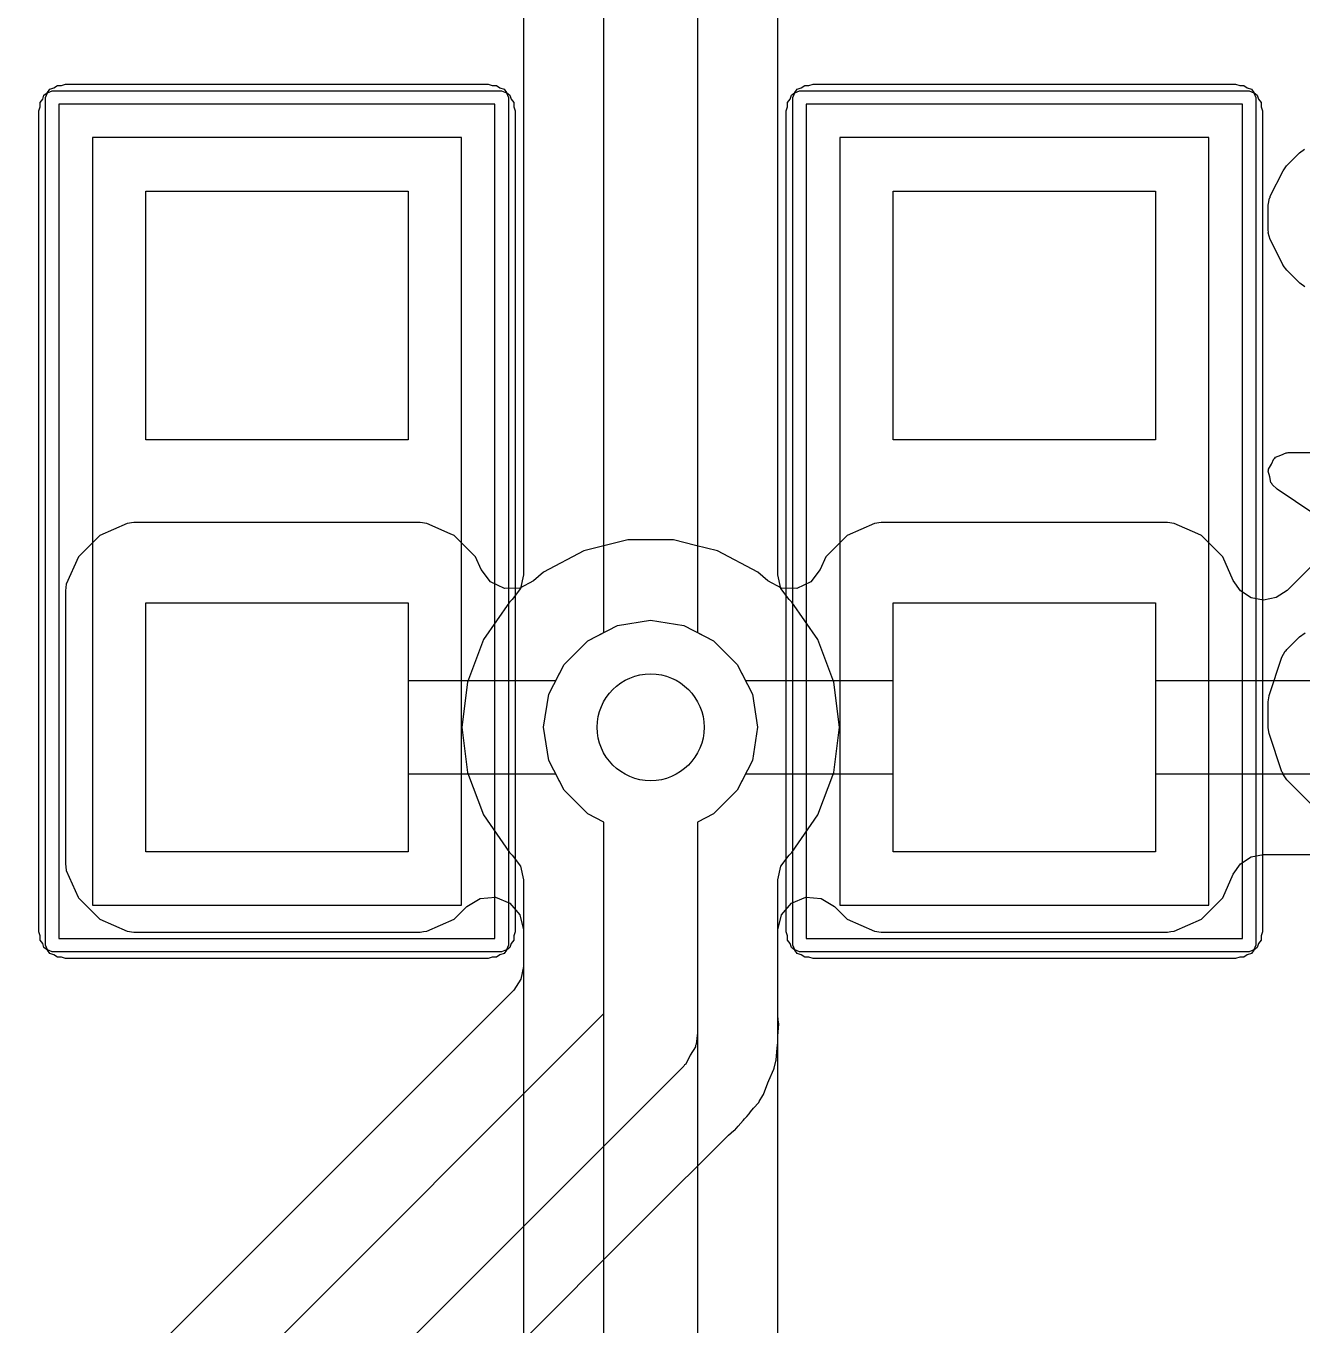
# Model space of a CAD drawing. Extents: x 2.76 to 4.68, y -4.29 to -3.
# Drawn here: x 3.1081 to 3.2959, y -4.013 to -3.8218 of the extents above; entities that cross this region are included whole.
import ezdxf

# ---------------------------------------------------------------- set-up
doc = ezdxf.new("R2010")
doc.units = 0
doc.header["$MEASUREMENT"] = 0
doc.layers.add('BLACK', color=7, linetype='CONTINUOUS')

msp = doc.modelspace()

# ---------------------------------------------------------------- linework, layer by layer
at = {"layer": 'BLACK', "linetype": 'CONTINUOUS'}
for p, q in [((3.19311, -3.91105), (3.19311, -3.56895)), ((3.20689, -3.56895), (3.20689, -3.91105)), ((3.18128, -3.5786), (3.18128, -3.90254)), ((3.21872, -3.90254), (3.21872, -3.81439)), ((3.1133, -3.83051), (3.1139, -3.83031)), ((3.1139, -3.83031), (3.1761, -3.83031)), ((3.1761, -3.83031), (3.1767, -3.83051)), ((3.2233, -3.83051), (3.2239, -3.83031)), ((3.2239, -3.83031), (3.2861, -3.83031)), ((3.2861, -3.83031), (3.2867, -3.83051)), ((3.11052, -3.83253), (3.11071, -3.83194)), ((3.11071, -3.83194), (3.11122, -3.83157)), ((3.11094, -3.83228), (3.11123, -3.83159)), ((3.11094, -3.95709), (3.11094, -3.83228)), ((3.11122, -3.83157), (3.11158, -3.83107)), ((3.11123, -3.83159), (3.11193, -3.8313)), ((3.11158, -3.83107), (3.11218, -3.83087)), ((3.11193, -3.8313), (3.17807, -3.8313)), ((3.11218, -3.83087), (3.11268, -3.83051)), ((3.11268, -3.83051), (3.1133, -3.83051)), ((3.1767, -3.83051), (3.17732, -3.83051)), ((3.17732, -3.83051), (3.17782, -3.83087)), ((3.17782, -3.83087), (3.17842, -3.83107)), ((3.17807, -3.8313), (3.17877, -3.83159)), ((3.17842, -3.83107), (3.17878, -3.83157)), ((3.17877, -3.83159), (3.17906, -3.83228)), ((3.17878, -3.83157), (3.17929, -3.83194)), ((3.17906, -3.83228), (3.17906, -3.95709)), ((3.17929, -3.83194), (3.17948, -3.83253)), ((3.22052, -3.83253), (3.22071, -3.83194)), ((3.22071, -3.83194), (3.22122, -3.83157)), ((3.22094, -3.83228), (3.22123, -3.83159)), ((3.22094, -3.95709), (3.22094, -3.83228)), ((3.22122, -3.83157), (3.22158, -3.83107)), ((3.22123, -3.83159), (3.22193, -3.8313)), ((3.22158, -3.83107), (3.22218, -3.83087)), ((3.22193, -3.8313), (3.28807, -3.8313)), ((3.22218, -3.83087), (3.22268, -3.83051)), ((3.22268, -3.83051), (3.2233, -3.83051)), ((3.2867, -3.83051), (3.28732, -3.83051)), ((3.28732, -3.83051), (3.28782, -3.83087)), ((3.28782, -3.83087), (3.28842, -3.83107)), ((3.28807, -3.8313), (3.28877, -3.83159)), ((3.28842, -3.83107), (3.28878, -3.83157)), ((3.28877, -3.83159), (3.28906, -3.83228)), ((3.28878, -3.83157), (3.28929, -3.83194)), ((3.28906, -3.83228), (3.28906, -3.95709)), ((3.28929, -3.83194), (3.28948, -3.83253)), ((3.10996, -3.83425), (3.11015, -3.83366)), ((3.10996, -3.95512), (3.10996, -3.83425)), ((3.11015, -3.83304), (3.11052, -3.83253)), ((3.11015, -3.83366), (3.11015, -3.83304)), ((3.11291, -3.83327), (3.11291, -3.9561)), ((3.17709, -3.83327), (3.11291, -3.83327)), ((3.17709, -3.9561), (3.17709, -3.83327)), ((3.17948, -3.83253), (3.17985, -3.83304)), ((3.17985, -3.83304), (3.17985, -3.83366)), ((3.17985, -3.83366), (3.18004, -3.83425)), ((3.18004, -3.83425), (3.18004, -3.95512)), ((3.21996, -3.83425), (3.22015, -3.83366)), ((3.21996, -3.95512), (3.21996, -3.83425)), ((3.22015, -3.83304), (3.22052, -3.83253)), ((3.22015, -3.83366), (3.22015, -3.83304)), ((3.22291, -3.83327), (3.22291, -3.9561)), ((3.28709, -3.83327), (3.22291, -3.83327)), ((3.28709, -3.9561), (3.28709, -3.83327)), ((3.28948, -3.83253), (3.28985, -3.83304)), ((3.28985, -3.83304), (3.28985, -3.83366)), ((3.28985, -3.83366), (3.29004, -3.83425)), ((3.29004, -3.83425), (3.29004, -3.95512)), ((3.11783, -3.83819), (3.11783, -3.95118)), ((3.17217, -3.83819), (3.11783, -3.83819)), ((3.17217, -3.95118), (3.17217, -3.83819)), ((3.22783, -3.83819), (3.22783, -3.95118)), ((3.28217, -3.83819), (3.22783, -3.83819)), ((3.28217, -3.95118), (3.28217, -3.83819)), ((3.2955, -3.84042), (3.29623, -3.83991)), ((3.29363, -3.8423), (3.2955, -3.84042)), ((3.2912, -3.84681), (3.29308, -3.84306)), ((3.29308, -3.84306), (3.2936, -3.84235)), ((3.2936, -3.84235), (3.29363, -3.8423)), ((3.12571, -3.88268), (3.12571, -3.84606)), ((3.12571, -3.84606), (3.16429, -3.84606)), ((3.12571, -3.88268), (3.12571, -3.84606)), ((3.12571, -3.84606), (3.16429, -3.84606)), ((3.16429, -3.84606), (3.16429, -3.88268)), ((3.16429, -3.84606), (3.16429, -3.88268)), ((3.23571, -3.88268), (3.23571, -3.84606)), ((3.23571, -3.84606), (3.27429, -3.84606)), ((3.23571, -3.88268), (3.23571, -3.84606)), ((3.23571, -3.84606), (3.27429, -3.84606)), ((3.27429, -3.84606), (3.27429, -3.88268)), ((3.27429, -3.84606), (3.27429, -3.88268)), ((3.29089, -3.84813), (3.29107, -3.84712)), ((3.29107, -3.84712), (3.29118, -3.84699)), ((3.29118, -3.84699), (3.2912, -3.84681)), ((3.29089, -3.85188), (3.29089, -3.84813)), ((3.29095, -3.85205), (3.29089, -3.85188)), ((3.29091, -3.85222), (3.29095, -3.85205)), ((3.2912, -3.8532), (3.29091, -3.85222)), ((3.29308, -3.85695), (3.2912, -3.8532)), ((3.29312, -3.857), (3.29308, -3.85695)), ((3.29363, -3.85772), (3.29312, -3.857)), ((3.2955, -3.85959), (3.29363, -3.85772)), ((3.29556, -3.85962), (3.2955, -3.85959)), ((3.29627, -3.86015), (3.29556, -3.85962)), ((3.31684, -3.88169), (3.29368, -3.90485)), ((3.16429, -3.88268), (3.12571, -3.88268)), ((3.16429, -3.88268), (3.12571, -3.88268)), ((3.27429, -3.88268), (3.23571, -3.88268)), ((3.27429, -3.88268), (3.23571, -3.88268)), ((3.29136, -3.88625), (3.29171, -3.88546)), ((3.29171, -3.88546), (3.29186, -3.88539)), ((3.29186, -3.88539), (3.29195, -3.88524)), ((3.29195, -3.88524), (3.29275, -3.88495)), ((3.29275, -3.88495), (3.29352, -3.88457)), ((3.29352, -3.88457), (3.29368, -3.88461)), ((3.29368, -3.88461), (3.29384, -3.88455)), ((3.29384, -3.88455), (3.33026, -3.88455)), ((3.2909, -3.88731), (3.29096, -3.88716)), ((3.29114, -3.88814), (3.2909, -3.88731)), ((3.29094, -3.88699), (3.29136, -3.88625)), ((3.29096, -3.88716), (3.29094, -3.88699)), ((3.29129, -3.88898), (3.29114, -3.88814)), ((3.29142, -3.88909), (3.29129, -3.88898)), ((3.29146, -3.88925), (3.29142, -3.88909)), ((3.29221, -3.88996), (3.29146, -3.88925)), ((3.29759, -3.89355), (3.29221, -3.88996)), ((3.12295, -3.89498), (3.11891, -3.89676)), ((3.12394, -3.89486), (3.12295, -3.89498)), ((3.16606, -3.89486), (3.12394, -3.89486)), ((3.16705, -3.89498), (3.16606, -3.89486)), ((3.16606, -3.89486), (3.16606, -3.89486)), ((3.17052, -3.89651), (3.16705, -3.89498)), ((3.23295, -3.89498), (3.22891, -3.89676)), ((3.23394, -3.89486), (3.23295, -3.89498)), ((3.27606, -3.89486), (3.23394, -3.89486)), ((3.27705, -3.89498), (3.27606, -3.89486)), ((3.27606, -3.89486), (3.27606, -3.89486)), ((3.28052, -3.89651), (3.27705, -3.89498)), ((3.11891, -3.89676), (3.11578, -3.89989)), ((3.17109, -3.89676), (3.17052, -3.89651)), ((3.17422, -3.89989), (3.17109, -3.89676)), ((3.19665, -3.89742), (3.19448, -3.89796)), ((3.20335, -3.89742), (3.19665, -3.89742)), ((3.2066, -3.89822), (3.20335, -3.89742)), ((3.22891, -3.89676), (3.22578, -3.89989)), ((3.28109, -3.89676), (3.28052, -3.89651)), ((3.28422, -3.89989), (3.28109, -3.89676)), ((3.19015, -3.89902), (3.18422, -3.90214)), ((3.19448, -3.89796), (3.19015, -3.89902)), ((3.20985, -3.89902), (3.2066, -3.89822)), ((3.21578, -3.90214), (3.20985, -3.89902)), ((3.11578, -3.89989), (3.11399, -3.90394)), ((3.17424, -3.89992), (3.17422, -3.89989)), ((3.17422, -3.89989), (3.17422, -3.89989)), ((3.17422, -3.89989), (3.17422, -3.89989)), ((3.17504, -3.90176), (3.17424, -3.89992)), ((3.22578, -3.89989), (3.22496, -3.90176)), ((3.28576, -3.90337), (3.28422, -3.89989)), ((3.28422, -3.89989), (3.28422, -3.89989)), ((3.28422, -3.89989), (3.28422, -3.89989)), ((3.17642, -3.90357), (3.17504, -3.90176)), ((3.18128, -3.90254), (3.18085, -3.90455)), ((3.18422, -3.90214), (3.18275, -3.90344)), ((3.21725, -3.90344), (3.21578, -3.90214)), ((3.21578, -3.90214), (3.21578, -3.90214)), ((3.21578, -3.90214), (3.21578, -3.90214)), ((3.21915, -3.90455), (3.21872, -3.90254)), ((3.22496, -3.90176), (3.22358, -3.90357)), ((3.11399, -3.90394), (3.11388, -3.90493)), ((3.11388, -3.90493), (3.11388, -3.94507)), ((3.17847, -3.90455), (3.17642, -3.90357)), ((3.18074, -3.90451), (3.17847, -3.90455)), ((3.18085, -3.90455), (3.17963, -3.9062)), ((3.18275, -3.90344), (3.18074, -3.90451)), ((3.21926, -3.90451), (3.21725, -3.90344)), ((3.22037, -3.9062), (3.21915, -3.90455)), ((3.22153, -3.90455), (3.21926, -3.90451)), ((3.22358, -3.90357), (3.22153, -3.90455)), ((3.28682, -3.9049), (3.28576, -3.90337)), ((3.28839, -3.90592), (3.28682, -3.9049)), ((3.29368, -3.90485), (3.29209, -3.90591)), ((3.12571, -3.94331), (3.12571, -3.90669)), ((3.12571, -3.90669), (3.16429, -3.90669)), ((3.12571, -3.94331), (3.12571, -3.90669)), ((3.12571, -3.90669), (3.16429, -3.90669)), ((3.12571, -3.94331), (3.12571, -3.90669)), ((3.12571, -3.90669), (3.16429, -3.90669)), ((3.16429, -3.90669), (3.16429, -3.91811)), ((3.16429, -3.90669), (3.16429, -3.94331)), ((3.16429, -3.90669), (3.16429, -3.94331)), ((3.17921, -3.90658), (3.1754, -3.91209)), ((3.17963, -3.9062), (3.17921, -3.90658)), ((3.22079, -3.90658), (3.22037, -3.9062)), ((3.2246, -3.91209), (3.22079, -3.90658)), ((3.23571, -3.91811), (3.23571, -3.90669)), ((3.23571, -3.90669), (3.27429, -3.90669)), ((3.23571, -3.94331), (3.23571, -3.90669)), ((3.23571, -3.90669), (3.27429, -3.90669)), ((3.23571, -3.94331), (3.23571, -3.90669)), ((3.23571, -3.90669), (3.27429, -3.90669)), ((3.27429, -3.90669), (3.27429, -3.91811)), ((3.27429, -3.90669), (3.27429, -3.94331)), ((3.27429, -3.90669), (3.27429, -3.94331)), ((3.29022, -3.90628), (3.28839, -3.90592)), ((3.29209, -3.90591), (3.29022, -3.90628)), ((3.29022, -3.90628), (3.29022, -3.90628)), ((3.19074, -3.91226), (3.19513, -3.91002)), ((3.19513, -3.91002), (3.2, -3.90925)), ((3.2, -3.90925), (3.20487, -3.91002)), ((3.20487, -3.91002), (3.20926, -3.91226)), ((3.1754, -3.91209), (3.17303, -3.91835)), ((3.18726, -3.91574), (3.19074, -3.91226)), ((3.18726, -3.91574), (3.19074, -3.91226)), ((3.19074, -3.91226), (3.19311, -3.91105)), ((3.20689, -3.91105), (3.20926, -3.91226)), ((3.20926, -3.91226), (3.21274, -3.91574)), ((3.20926, -3.91226), (3.21274, -3.91574)), ((3.22697, -3.91835), (3.2246, -3.91209)), ((3.29363, -3.91354), (3.2955, -3.91166)), ((3.2955, -3.91166), (3.29634, -3.91107)), ((3.29292, -3.91469), (3.29341, -3.91379)), ((3.29341, -3.91379), (3.29356, -3.9137)), ((3.29356, -3.9137), (3.29363, -3.91354)), ((3.18502, -3.92013), (3.18726, -3.91574)), ((3.18605, -3.91811), (3.18726, -3.91574)), ((3.21274, -3.91574), (3.21395, -3.91811)), ((3.21274, -3.91574), (3.21498, -3.92013)), ((3.29104, -3.92031), (3.29292, -3.91469)), ((3.16429, -3.91811), (3.18605, -3.91811)), ((3.17303, -3.91835), (3.17222, -3.925)), ((3.21395, -3.91811), (3.23571, -3.91811)), ((3.22778, -3.925), (3.22697, -3.91835)), ((3.27429, -3.91811), (3.29715, -3.91811)), ((3.18425, -3.925), (3.18502, -3.92013)), ((3.21498, -3.92013), (3.21575, -3.925)), ((3.29089, -3.92125), (3.29104, -3.92038)), ((3.29104, -3.92038), (3.29104, -3.92031)), ((3.29089, -3.925), (3.29089, -3.92125)), ((3.17222, -3.925), (3.17303, -3.93165)), ((3.18502, -3.92987), (3.18425, -3.925)), ((3.21575, -3.925), (3.21498, -3.92987)), ((3.22697, -3.93165), (3.22778, -3.925)), ((3.29091, -3.92506), (3.29089, -3.925)), ((3.29104, -3.92593), (3.29091, -3.92506)), ((3.29292, -3.93156), (3.29104, -3.92593)), ((3.18726, -3.93426), (3.18502, -3.92987)), ((3.21498, -3.92987), (3.21274, -3.93426)), ((3.17303, -3.93165), (3.1754, -3.93791)), ((3.2246, -3.93791), (3.22697, -3.93165)), ((3.29303, -3.93169), (3.29292, -3.93156)), ((3.29304, -3.93187), (3.29303, -3.93169)), ((3.18605, -3.93189), (3.16429, -3.93189)), ((3.16429, -3.93189), (3.16429, -3.94331)), ((3.18726, -3.93426), (3.18605, -3.93189)), ((3.21395, -3.93189), (3.21274, -3.93426)), ((3.23571, -3.93189), (3.21395, -3.93189)), ((3.23571, -3.94331), (3.23571, -3.93189)), ((3.3, -3.93189), (3.27429, -3.93189)), ((3.27429, -3.93189), (3.27429, -3.94331)), ((3.29363, -3.93271), (3.29304, -3.93187)), ((3.29738, -3.93646), (3.29363, -3.93271)), ((3.19074, -3.93774), (3.18726, -3.93426)), ((3.19074, -3.93774), (3.18726, -3.93426)), ((3.21274, -3.93426), (3.20926, -3.93774)), ((3.21274, -3.93426), (3.20926, -3.93774)), ((3.1754, -3.93791), (3.17921, -3.94342)), ((3.19311, -3.93895), (3.19074, -3.93774)), ((3.19311, -3.93895), (3.19074, -3.93774)), ((3.19311, -3.96715), (3.19311, -3.93895)), ((3.19311, -4.195), (3.19311, -3.93895)), ((3.20926, -3.93774), (3.20689, -3.93895)), ((3.20926, -3.93774), (3.20689, -3.93895)), ((3.20689, -3.93895), (3.20689, -3.97)), ((3.20689, -3.93895), (3.20689, -4.19215)), ((3.22079, -3.94342), (3.2246, -3.93791)), ((3.16429, -3.94331), (3.12571, -3.94331)), ((3.16429, -3.94331), (3.12571, -3.94331)), ((3.16429, -3.94331), (3.12571, -3.94331)), ((3.27429, -3.94331), (3.23571, -3.94331)), ((3.27429, -3.94331), (3.23571, -3.94331)), ((3.27429, -3.94331), (3.23571, -3.94331)), ((3.11388, -3.94507), (3.11399, -3.94606)), ((3.17921, -3.94342), (3.17963, -3.9438)), ((3.17963, -3.9438), (3.18085, -3.94545)), ((3.21915, -3.94545), (3.22037, -3.9438)), ((3.22037, -3.9438), (3.22079, -3.94342)), ((3.28576, -3.94663), (3.28682, -3.9451)), ((3.28682, -3.9451), (3.28839, -3.94408)), ((3.28839, -3.94408), (3.29022, -3.94372)), ((3.29022, -3.94372), (3.29746, -3.94372)), ((3.11399, -3.94606), (3.11399, -3.94606)), ((3.11399, -3.94606), (3.11399, -3.94606)), ((3.11399, -3.94606), (3.11574, -3.95001)), ((3.18085, -3.94545), (3.18128, -3.94746)), ((3.21872, -3.94746), (3.21915, -3.94545)), ((3.28422, -3.95011), (3.28576, -3.94663)), ((3.18128, -3.94746), (3.18128, -4.19246)), ((3.21872, -4.18522), (3.21872, -3.94746)), ((3.11574, -3.95001), (3.11578, -3.95011)), ((3.11578, -3.95011), (3.11891, -3.95324)), ((3.17295, -3.95138), (3.17489, -3.95019)), ((3.17489, -3.95019), (3.17716, -3.95001)), ((3.17716, -3.95001), (3.17927, -3.95089)), ((3.17927, -3.95089), (3.18075, -3.95262)), ((3.21925, -3.95262), (3.22073, -3.95089)), ((3.22073, -3.95089), (3.22284, -3.95001)), ((3.22284, -3.95001), (3.22511, -3.95019)), ((3.22511, -3.95019), (3.22705, -3.95138)), ((3.28109, -3.95324), (3.28422, -3.95011)), ((3.11783, -3.95118), (3.17217, -3.95118)), ((3.17109, -3.95324), (3.17171, -3.95262)), ((3.17171, -3.95262), (3.17295, -3.95138)), ((3.18075, -3.95262), (3.18128, -3.95484)), ((3.21872, -3.95484), (3.21925, -3.95262)), ((3.22705, -3.95138), (3.22891, -3.95324)), ((3.22783, -3.95118), (3.28217, -3.95118)), ((3.11891, -3.95324), (3.11891, -3.95324)), ((3.11891, -3.95324), (3.11891, -3.95324)), ((3.11891, -3.95324), (3.12295, -3.95502)), ((3.16705, -3.95502), (3.17109, -3.95324)), ((3.22891, -3.95324), (3.22891, -3.95324)), ((3.22891, -3.95324), (3.22891, -3.95324)), ((3.22891, -3.95324), (3.23295, -3.95502)), ((3.27705, -3.95502), (3.28109, -3.95324)), ((3.11015, -3.95571), (3.10996, -3.95512)), ((3.11015, -3.95633), (3.11015, -3.95571)), ((3.11052, -3.95684), (3.11015, -3.95633)), ((3.11291, -3.9561), (3.17709, -3.9561)), ((3.12295, -3.95502), (3.12394, -3.95514)), ((3.12394, -3.95514), (3.16606, -3.95514)), ((3.16606, -3.95514), (3.16655, -3.95508)), ((3.16606, -3.95514), (3.16606, -3.95514)), ((3.16655, -3.95508), (3.16705, -3.95502)), ((3.17985, -3.95633), (3.17948, -3.95684)), ((3.18004, -3.95512), (3.17985, -3.95571)), ((3.17985, -3.95571), (3.17985, -3.95633)), ((3.18128, -3.95484), (3.18128, -3.96022)), ((3.21872, -3.96746), (3.21872, -3.95484)), ((3.22015, -3.95571), (3.21996, -3.95512)), ((3.22015, -3.95633), (3.22015, -3.95571)), ((3.22052, -3.95684), (3.22015, -3.95633)), ((3.22291, -3.9561), (3.28709, -3.9561)), ((3.23295, -3.95502), (3.23394, -3.95514)), ((3.23394, -3.95514), (3.27606, -3.95514)), ((3.27606, -3.95514), (3.27655, -3.95508)), ((3.27606, -3.95514), (3.27606, -3.95514)), ((3.27655, -3.95508), (3.27705, -3.95502)), ((3.28985, -3.95633), (3.28948, -3.95684)), ((3.29004, -3.95512), (3.28985, -3.95571)), ((3.28985, -3.95571), (3.28985, -3.95633)), ((3.11071, -3.95743), (3.11052, -3.95684)), ((3.11122, -3.9578), (3.11071, -3.95743)), ((3.11123, -3.95778), (3.11094, -3.95709)), ((3.11158, -3.9583), (3.11122, -3.9578)), ((3.11193, -3.95807), (3.11123, -3.95778)), ((3.11218, -3.9585), (3.11158, -3.9583)), ((3.17807, -3.95807), (3.11193, -3.95807)), ((3.11268, -3.95886), (3.11218, -3.9585)), ((3.17782, -3.9585), (3.17732, -3.95886)), ((3.17842, -3.9583), (3.17782, -3.9585)), ((3.17877, -3.95778), (3.17807, -3.95807)), ((3.17878, -3.9578), (3.17842, -3.9583)), ((3.17906, -3.95709), (3.17877, -3.95778)), ((3.17929, -3.95743), (3.17878, -3.9578)), ((3.17948, -3.95684), (3.17929, -3.95743)), ((3.22071, -3.95743), (3.22052, -3.95684)), ((3.22122, -3.9578), (3.22071, -3.95743)), ((3.22123, -3.95778), (3.22094, -3.95709)), ((3.22158, -3.9583), (3.22122, -3.9578)), ((3.22193, -3.95807), (3.22123, -3.95778)), ((3.22218, -3.9585), (3.22158, -3.9583)), ((3.28807, -3.95807), (3.22193, -3.95807)), ((3.22268, -3.95886), (3.22218, -3.9585)), ((3.28782, -3.9585), (3.28732, -3.95886)), ((3.28842, -3.9583), (3.28782, -3.9585)), ((3.28877, -3.95778), (3.28807, -3.95807)), ((3.28878, -3.9578), (3.28842, -3.9583)), ((3.28906, -3.95709), (3.28877, -3.95778)), ((3.28929, -3.95743), (3.28878, -3.9578)), ((3.28948, -3.95684), (3.28929, -3.95743)), ((3.1133, -3.95886), (3.11268, -3.95886)), ((3.1139, -3.95906), (3.1133, -3.95886)), ((3.1761, -3.95906), (3.1139, -3.95906)), ((3.1767, -3.95886), (3.1761, -3.95906)), ((3.17732, -3.95886), (3.1767, -3.95886)), ((3.18128, -3.96022), (3.18091, -3.96209)), ((3.2233, -3.95886), (3.22268, -3.95886)), ((3.2239, -3.95906), (3.2233, -3.95886)), ((3.2861, -3.95906), (3.2239, -3.95906)), ((3.2867, -3.95886), (3.2861, -3.95906)), ((3.28732, -3.95886), (3.2867, -3.95886)), ((3.18091, -3.96209), (3.17985, -3.96368)), ((3.17985, -3.96368), (3.09356, -4.04997)), ((3.10013, -4.06013), (3.19311, -3.96715)), ((3.21883, -3.9685), (3.21872, -3.96746)), ((3.20689, -3.97), (3.20669, -3.97165)), ((3.21873, -3.97049), (3.21886, -3.96865)), ((3.21886, -3.96865), (3.21883, -3.9685)), ((3.20659, -3.97184), (3.20658, -3.97205)), ((3.20669, -3.97165), (3.20659, -3.97184)), ((3.21861, -3.97218), (3.21865, -3.97183)), ((3.21865, -3.97183), (3.21872, -3.97134)), ((3.21872, -3.97084), (3.21873, -3.97049)), ((3.21872, -3.97134), (3.21872, -3.97084)), ((3.20583, -3.97329), (3.20516, -3.97457)), ((3.20658, -3.97205), (3.20583, -3.97329)), ((3.21848, -3.97402), (3.21861, -3.97218)), ((3.20487, -3.97487), (3.11189, -4.06785)), ((3.20498, -3.97469), (3.20487, -3.97487)), ((3.20516, -3.97457), (3.20498, -3.97469)), ((3.21738, -3.97701), (3.21815, -3.97533)), ((3.21815, -3.97533), (3.21817, -3.97518)), ((3.21817, -3.97518), (3.21843, -3.97416)), ((3.21843, -3.97416), (3.21848, -3.97402)), ((3.2166, -3.97906), (3.21725, -3.97733)), ((3.21725, -3.97733), (3.21738, -3.97701)), ((3.21597, -3.98008), (3.21651, -3.97919)), ((3.21651, -3.97919), (3.2166, -3.97906)), ((3.2147, -3.98162), (3.21516, -3.98109)), ((3.21516, -3.98109), (3.21591, -3.98023)), ((3.21591, -3.98023), (3.21597, -3.98008)), ((3.2129, -3.9837), (3.2136, -3.9829)), ((3.2136, -3.9829), (3.21383, -3.98264)), ((3.21383, -3.98264), (3.21418, -3.98229)), ((3.21418, -3.98229), (3.21448, -3.98189)), ((3.21418, -3.98229), (3.21418, -3.98229)), ((3.21418, -3.98229), (3.21418, -3.98229)), ((3.21448, -3.98189), (3.2147, -3.98162)), ((3.19922, -3.99726), (3.21144, -3.98503)), ((3.21144, -3.98503), (3.21226, -3.98438)), ((3.21226, -3.98438), (3.21239, -3.98429)), ((3.21239, -3.98429), (3.2129, -3.9837)), ((3.13924, -4.05724), (3.19922, -3.99726))]:
    msp.add_line(p, q, dxfattribs=at)
at = {"layer": 'BLACK'}
msp.add_circle((3.2, -3.925), 0.00787, dxfattribs=at)
msp.add_circle((3.2, -3.925), 0.00787, dxfattribs=at)

doc.saveas('drawing.dxf')
